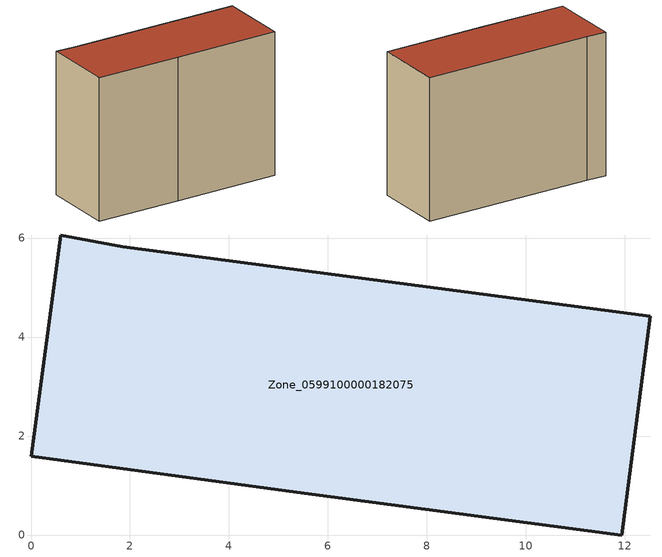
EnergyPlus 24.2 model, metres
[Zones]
Zone_0599100000182075
 floor ground (C_G): 5.37,0.86 0,1.59 0.61,6.06 1.85,5.82 12.52,4.42 11.94,0 z0
 wall outside (C_F): 0,1.59 5.37,0.86 11.94,0 12.52,4.42 1.85,5.82 0.61,6.06 0,1.59 z0:8.96
 roof outside (C_R): 12.52,4.42 1.85,5.82 0.61,6.06 0,1.59 5.37,0.86 11.94,0 z8.96
[BUILDING]
Pand.0599100000182075: North Axis=0; Terrain=City; Loads Convergence Tolerance Value=0.04; Temperature Convergence Tolerance Value=0.4; Solar Distribution=FullExterior; Maximum Number of Warmup Days=25; Minimum Number of Warmup Days=1
[Site:Location]
Rotterdam.The.Hague.AP_ZH_NLD Design_Conditions: Latitude=51.96; Longitude=4.45; Time Zone=1; Elevation=-4.5
[SITE:GROUNDTEMPERATURE:BUILDINGSURFACE]
18, 18, 18, 18, 18, 18, 18, 18, 18, 18, 18, 18
[MATERIAL] Thermal Absorptance=0.9; Solar Absorptance=0.7; Visible Absorptance=0.7
Name | Roughness | Thickness | Conductivity | Density | Specific Heat
G.TI.1992-2005 | MediumSmooth | 0.15 | 0.06 | 540 | 1210
F.TI.1992-2005 | Rough | 0.3 | 0.12 | 1920 | 840
R.TI.1992-2005 | MediumRough | 0.2 | 0.08 | 1500 | 1000
[CONSTRUCTION]
C_G: G.TI.1992-2005
C_F: F.TI.1992-2005
C_R: R.TI.1992-2005
[ZONE]
Zone_0599100000182075: Type=1; Multiplier=1; Ceiling Height=Autocalculate; Volume=Autocalculate; Floor Area=autocalculate; Part of Total Floor Area=Yes
[ZONEINFILTRATION:DESIGNFLOWRATE]
Infil_Zone_0599100000182075: Zone or ZoneList or Space or SpaceList=Zone_0599100000182075; Schedule=AlwaysOn; Design Flow Rate Calculation Method=Flow/Area; Flow Rate per Floor Area=0.0015; Constant Term Coefficient=1; Temperature Term Coefficient=0; Velocity Term Coefficient=0; Velocity Squared Term Coefficient=0
[HVACTEMPLATE:ZONE:IDEALLOADSAIRSYSTEM]
Zone_0599100000182075: Maximum Heating Supply Air Temperature=50; Minimum Cooling Supply Air Temperature=13; Maximum Heating Supply Air Humidity Ratio=0.0156; Minimum Cooling Supply Air Humidity Ratio=0.0077; Heating Limit=NoLimit; Cooling Limit=NoLimit; Dehumidification Control Type=ConstantSensibleHeatRatio; Cooling Sensible Heat Ratio=0.7; Dehumidification Setpoint=60; Humidification Control Type=None; Humidification Setpoint=30; Outdoor Air Method=None; Outdoor Air Flow Rate per Person=0.00944; Outdoor Air Flow Rate per Zone Floor Area=0; Outdoor Air Flow Rate per Zone=0; Demand Controlled Ventilation Type=None; Outdoor Air Economizer Type=NoEconomizer; Heat Recovery Type=None; Sensible Heat Recovery Effectiveness=0.7; Latent Heat Recovery Effectiveness=0.65
[ZONECONTROL:THERMOSTAT]
ThermostatControl_Zone_0599100000182075: Zone or ZoneList=Zone_0599100000182075; Control Type Schedule=DualSetpointControlType; Control 1=Thermostat_Zone_0599100000182075; Temperature Difference Between Cutout And Setpoint=0
[THERMOSTATSETPOINT:DUALSETPOINT]
Thermostat_Zone_0599100000182075: Heating Setpoint Temperature Schedule=HeatingSetpoint_Zone_0599100000182075; Cooling Setpoint Temperature Schedule=CoolingSetpoint_Zone_0599100000182075
[SCHEDULE:COMPACT]
HeatingSetpoint_Zone_0599100000182075: Through: 12/31, For: AllDays, Until: 24:00, 21
CoolingSetpoint_Zone_0599100000182075: Through: 12/31, For: AllDays, Until: 24:00, 24
DualSetpointControlType: Through: 12/31, For: AllDays, Until: 24:00, 4
AlwaysOn: Through: 12/31, For: AllDays, Until: 24:00, 1
